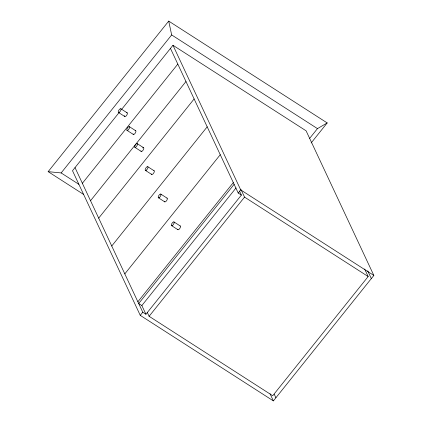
<?xml version="1.0" encoding="UTF-8"?>
<svg xmlns="http://www.w3.org/2000/svg" width="422" height="422" viewBox="0 0 422 422"><rect width="100%" height="100%" fill="white"/><g stroke="black" fill="none" stroke-linecap="round" stroke-linejoin="round"><path stroke-width="0.63" d="M83.614 194.442L48.15 171.654L168.71 21.1L327.192 122.929L311.146 142.968M48.15 171.654L61.148 172.936L171.659 34.931L168.71 21.1M119.041 112.632L72.51 170.736L140.257 315.366L273.382 400.9L373.85 275.439L306.103 130.815L172.973 45.275L121.504 109.551M82.364 183.285L177.81 64.097M90.53 200.708L185.97 81.52M98.69 218.132L194.131 98.943M111.751 246.01L207.191 126.827M124.812 273.894L220.252 154.705M137.873 301.772L233.313 182.584M234.126 184.33L138.685 303.513L141.855 305.549L145.938 314.263L241.379 195.075L239.474 191.013M141.855 305.549L236.062 187.906M140.257 315.366L142.768 312.227L75.021 167.603M241.379 195.075L238.208 193.039L240.719 189.905L172.973 45.275M364.629 268.988L368.169 276.542L272.728 395.725L149.108 316.3L244.549 197.111L241.009 189.562M309.658 138.363L317.465 128.615L327.192 122.929M171.659 34.931L317.465 128.615M120.824 108.76L127.164 112.838M240.719 189.905L373.85 275.439M118.466 112.463L124.806 116.535M244.549 197.111L368.169 276.542M129.369 126.663L135.71 130.736M127.017 130.366L133.352 134.439M137.24 143.644L143.58 147.716M134.887 147.347L141.222 151.419M147.758 166.695L154.099 170.768M145.4 170.398L151.741 174.471M160.782 194.083L167.117 198.155M158.424 197.786L164.765 201.858M173.948 221.946L180.289 226.018M171.596 225.649L177.931 229.721M61.148 172.936L78.888 184.335M142.768 312.227L145.938 314.263M367.715 270.84L371.339 278.578M170.462 48.414L238.208 193.039M274.226 394.19L275.898 397.761M270.038 393.758L273.382 400.9M147.204 312.233L149.108 316.3M135.167 130.751A2.194 0.891 -57.3 0 1 135.298 133.051A2.194 0.891 -57.3 0 1 133.13 133.959M180.052 225.96A2.194 0.891 -57.3 0 1 179.714 228.571A2.194 0.891 -57.3 0 1 177.709 229.241M153.856 170.71A2.194 0.891 -57.3 0 1 153.524 173.321A2.194 0.891 -57.3 0 1 151.514 173.991M166.88 198.097A2.194 0.891 -57.3 0 1 166.548 200.708A2.194 0.891 -57.3 0 1 164.538 201.378M142.694 147.932A2.194 0.891 -57.3 0 1 143.797 148.449A2.194 0.891 -57.3 0 1 142.351 151.007A2.194 0.891 -57.3 0 1 141.001 150.939M126.621 112.853A2.194 0.891 -57.3 0 1 127.286 114.003A2.194 0.891 -57.3 0 1 125.577 116.403A2.194 0.891 -57.3 0 1 124.611 115.665M159.31 197.57A2.194 0.891 -57.3 0 0 160.935 194.268A2.194 0.891 -57.3 0 0 158.561 195.966A2.194 0.891 -57.3 0 0 159.31 197.57M172.477 225.432A2.194 0.891 -57.3 0 0 174.107 222.13A2.194 0.891 -57.3 0 0 171.728 223.829A2.194 0.891 -57.3 0 0 172.477 225.432M127.903 130.15A2.194 0.891 -57.3 0 0 129.528 126.848A2.194 0.891 -57.3 0 0 127.149 128.546A2.194 0.891 -57.3 0 0 127.903 130.15M119.352 112.247A2.194 0.891 -57.3 0 0 120.982 108.945A2.194 0.891 -57.3 0 0 118.603 110.643A2.194 0.891 -57.3 0 0 119.352 112.247M146.286 170.182A2.194 0.891 -57.3 0 0 147.916 166.88A2.194 0.891 -57.3 0 0 145.537 168.578A2.194 0.891 -57.3 0 0 146.286 170.182M135.768 147.13A2.194 0.891 -57.3 0 0 137.398 143.828A2.194 0.891 -57.3 0 0 135.019 145.527A2.194 0.891 -57.3 0 0 135.768 147.13"/></g></svg>
